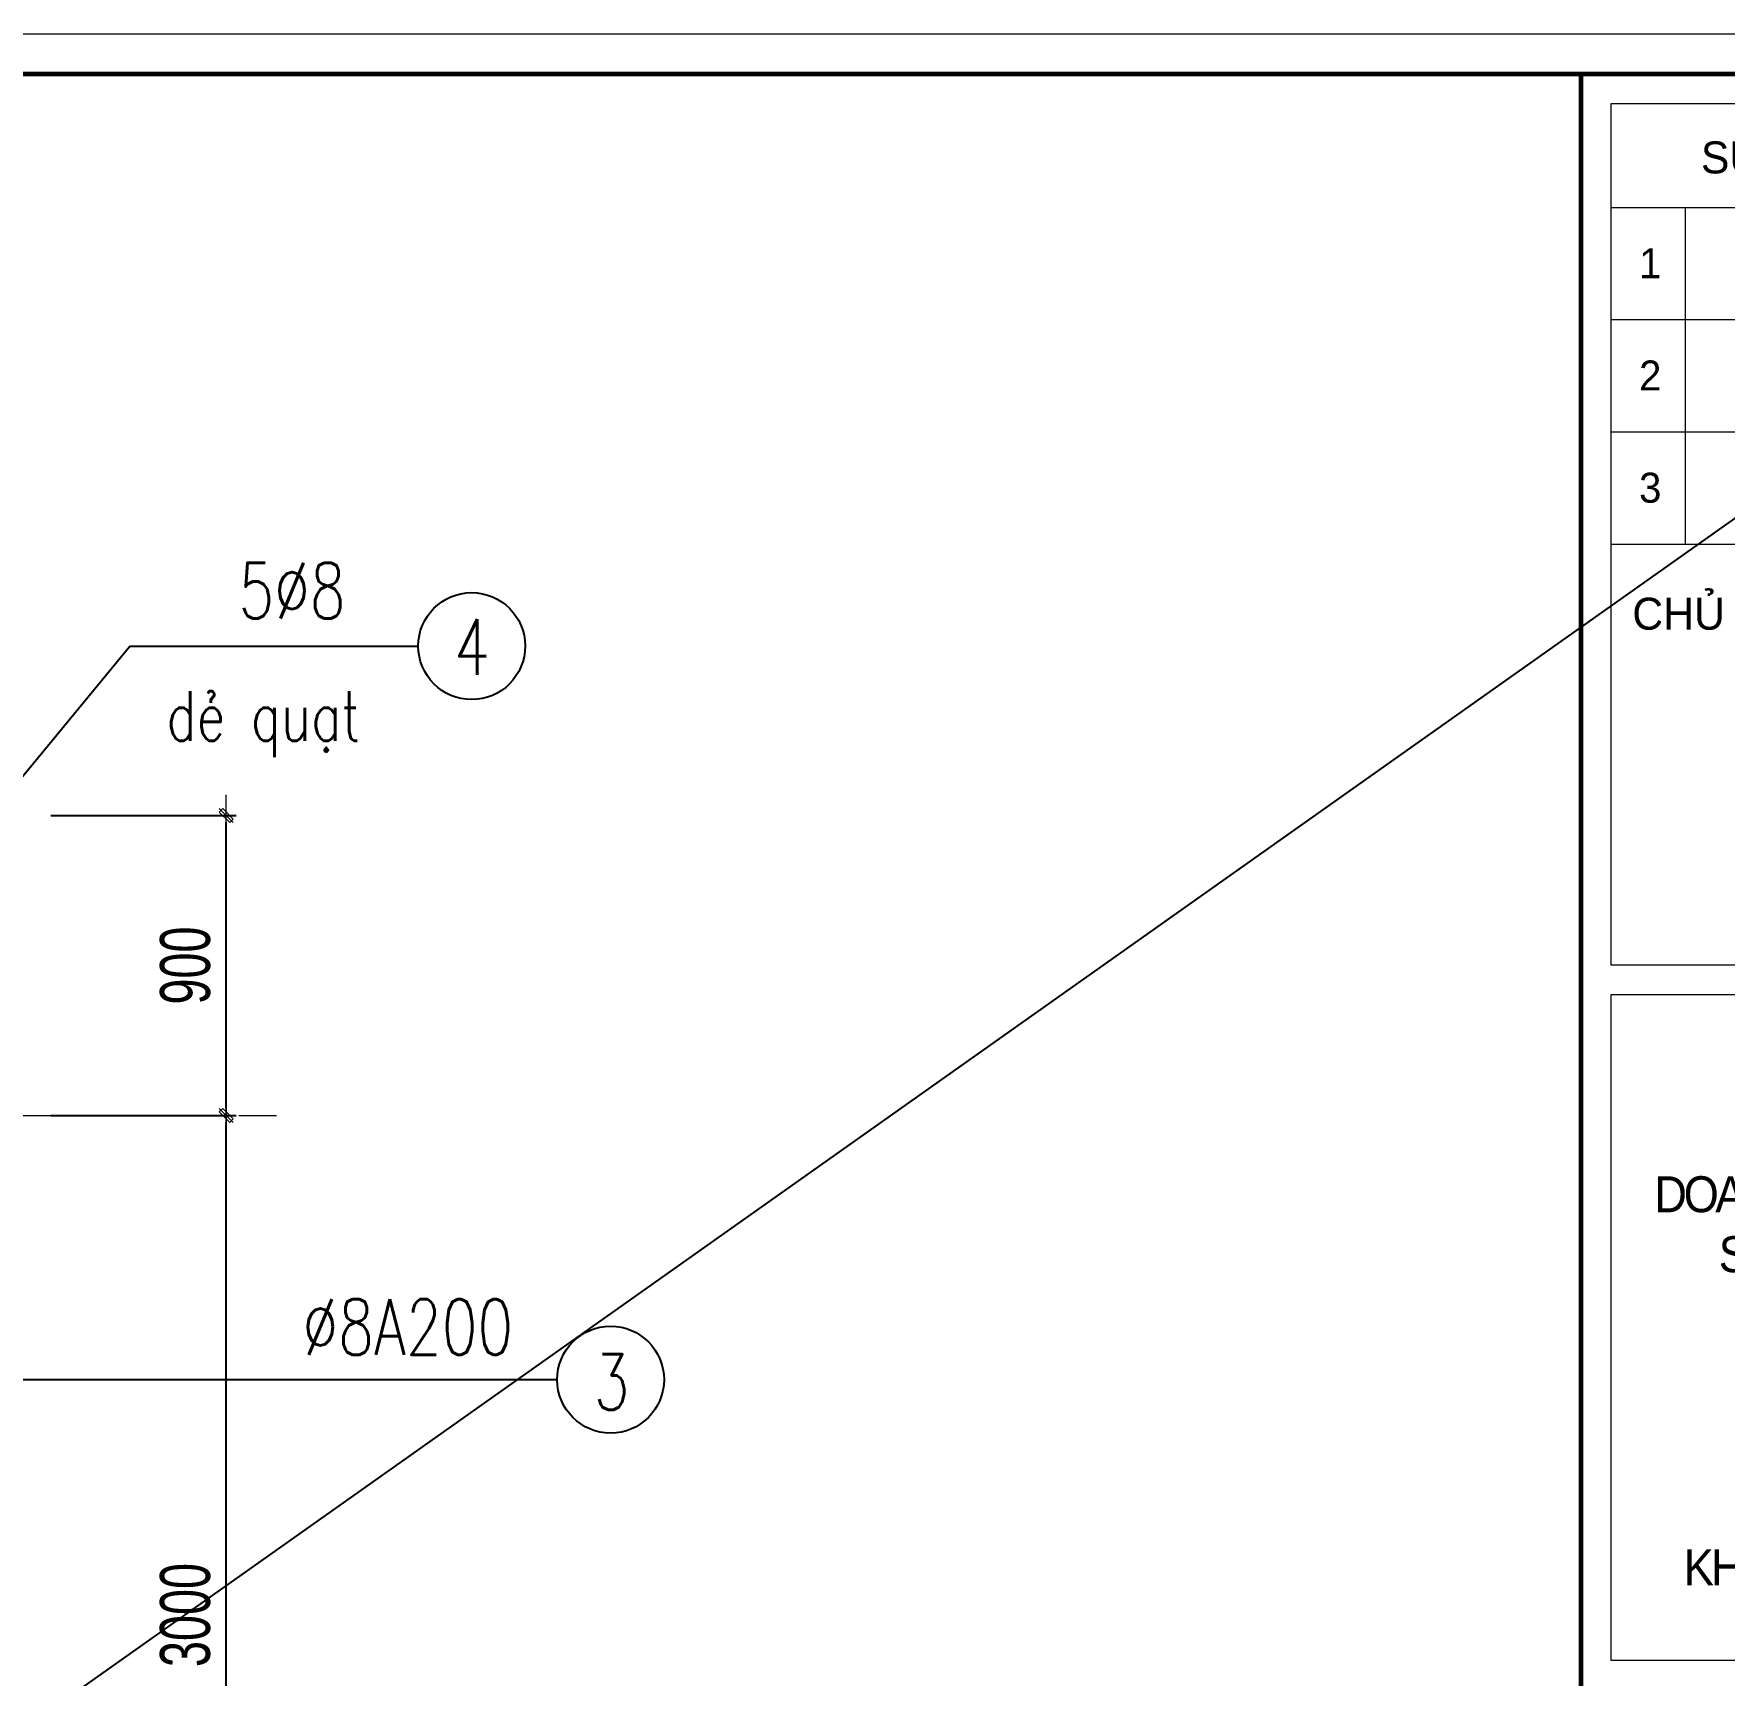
# Model space of a CAD drawing. Header units: millimetres. Extents: x 19378 to 572383, y -1120116 to -527168.
# Drawn here: x 204069 to 209146, y -553275 to -548347 of the extents above; entities that cross this region are included whole.
import ezdxf
from ezdxf.enums import TextEntityAlignment as Align

# ---------------------------------------------------------------- set-up
doc = ezdxf.new("R2010")
doc.units = ezdxf.units.MM
doc.header["$MEASUREMENT"] = 0
doc.header["$PDMODE"] = 32
doc.linetypes.add('CENTERX2', pattern=[4, 2.5, -0.5, 0.5, -0.5])
doc.linetypes.add('DASHDOT', pattern=[1, 0.5, -0.25, 0, -0.25])
doc.layers.get('Defpoints').update_dxf_attribs({"color": 1})
for name, color, linetype, lineweight in [('08. Net Text', 3, 'Continuous', 13), ('LC Dim', 8, 'Continuous', 18), ('LC Net thay', 7, 'Continuous', 25), ('LC Net truc', 8, 'DASHDOT', 13), ('LC Text1', 3, 'Continuous', 20), ('LC Text2', 7, 'Continuous', 25)]:
    doc.layers.add(name, color=color, linetype=linetype, lineweight=lineweight)
doc.layers.add('KCS_Plotter', color=11, linetype='Continuous', plot=False)
doc.layers.add('Khungten_LCDI', color=7, linetype='Continuous')
doc.styles.add('HOATBIF', font='hoatbif.shx', dxfattribs={"width": 0.7})
doc.styles.add('Khungten', font='VHAVAN.TTF', dxfattribs={"width": 0.9, "height": 5000})
doc.styles.add('LC 3', font='vnsimli.shx', dxfattribs={"width": 0.75})
doc.styles.add('Text Khung Ten', font='VHAVAN.TTF')
doc.styles.add('Title', font='VHBLACK.TTF', dxfattribs={"width": 0.8})
doc.dimstyles.new('1-100(1-50)', dxfattribs={"dimscale": 50, "dimtxt": 2.5, "dimasz": 0.35, "dimexe": 0.5, "dimexo": 0, "dimgap": 0.8, "dimtad": 1, "dimdec": 0, "dimzin": 0, "dimdsep": 46, "dimtxsty": 'HOATBIF', "dimblk1": 'DOT', "dimblk2": 'DOT', "dimsah": 1, "dimcen": -1, "dimdle": 1, "dimclrd": 256, "dimclre": 256, "dimclrt": 4, "dimadec": 3, "dimazin": 2, "dimtfac": 0.333333, "dimtdec": 0, "dimtix": 1, "dimtmove": 2, "dimatfit": 3, "dimldrblk": 'DOT', "dimfxl": 1, "dimtvp": 0.833333, "dimtolj": 1, "dimtzin": 0, "dimarcsym": 0})

# ---------------------------------------------------------------- blocks, each defined once
blk = doc.blocks.new('Nha o can bo nhan vien Trung doan')
at = {"layer": 'Defpoints', "lineweight": 0}
blk.add_lwpolyline([(-1200, -14850), (-1200, 14850), (40800, 14850), (40800, -14850)], close=True, dxfattribs=at)
at = {"layer": 'Khungten_LCDI', "color": 5, "lineweight": 60}
blk.add_line((36600, 14650), (36600, -14650), dxfattribs=at)
at = {"layer": 'Khungten_LCDI', "color": 9, "lineweight": 15}
for p, q in [((36750, 13981.3), (40450, 13981.3)), ((37122.7, 13981.3), (37122.7, 12296.8)), ((36750, 13419.8), (40450, 13419.8)), ((36750, 12858.3), (40450, 12858.3)), ((36750, 12296.8), (40450, 12296.8))]:
    blk.add_line(p, q, dxfattribs=at)
at = {"layer": 'Khungten_LCDI', "color": 5, "lineweight": 60}
blk.add_lwpolyline([(0, -14650), (0, 14650), (40600, 14650), (40600, -14650)], close=True, dxfattribs=at)
at = {"layer": 'Khungten_LCDI', "color": 9, "lineweight": 15}
for points in [[(36750, 10190.4), (40450, 10190.4), (40450, 14500), (36750, 14500)], [(36750, 6711.5), (40450, 6711.5), (40450, 10040.4), (36750, 10040.4)]]:
    blk.add_lwpolyline(points, close=True, dxfattribs=at)
at = {"color": 7, "style": 'Khungten'}
for s, p in [('söa ®æi - modifications', (38600, 14151.5)), ('chñ ®Çu t\xad - project owner', (38565.6, 11868.2))]:
    blk.add_text(s, height=160, dxfattribs=at).set_placement(p, align=Align.CENTER)
at = {"color": 4, "char_height": 180, "attachment_point": 5, "style": 'Khungten'}
for s, insert, width in [('{\\f.VnArialH|b0|i0|c0|p34;\\W0.9;\\T0.9;doanh tr¹i c¸c ®¬n vÞ thuéc s\xad ®oµn 395/qu©n khu 3}', (38616.6, 8868.3), 3461.975), ('{\\f.VnArialH|b0|i0|c0|p34;\\T0.9;nhµ trùc ban/ \\PKHO X\\fArial|b0|i0|c0|p34;ĂNG DẦU TRUNG ĐOÀN}', (38609, 7325.4), 3712.556)]:
    blk.add_mtext(s, dxfattribs=dict(at, insert=insert, width=width))
at = {"color": 7, "style": 'Khungten', "width": 0.8}
for tag, p in [('REVISION', (39498.8, -10746.3)), ('NGAYHT', (39575.6, -11636.3))]:
    blk.add_attdef(tag, text='', height=200, dxfattribs=at).set_placement(p, align=Align.CENTER)
at = {"layer": '08. Net Text', "color": 7, "style": 'Text Khung Ten'}
blk.add_text('1', height=150, dxfattribs=at).set_placement((36891.7, 13626.8))
at = {"layer": '08. Net Text', "color": 7, "ltscale": 2, "style": 'Text Khung Ten'}
for s, p in [('2', (36891.7, 13065.3)), ('3', (36891.7, 12503.8))]:
    blk.add_text(s, height=150, dxfattribs=at).set_placement(p)
at = {"layer": 'LC Text1', "style": 'Title', "width": 1.485915}
for tag, p, p2 in [('TENBANVE1', (36912.7, -8885.8), (40339.1, -8885.8)), ('TENBANVE2', (36912.7, -9562.5), (40339.1, -9562.5))]:
    blk.add_attdef(tag, text='', height=250, dxfattribs=at).set_placement(p, p2, align=Align.FIT)
at = {"layer": 'LC Text1', "style": 'Title', "width": 0.7}
blk.add_attdef('SOBANVE', text='', height=250, dxfattribs=at).set_placement((39562, -13896.2), align=Align.CENTER)
blk = doc.blocks.new('DOT')
at = {"layer": 'LC Dim'}
blk.add_line((-3, 0), (3, 0), dxfattribs=at)
at = {"layer": 'LC Dim', "color": 4}
blk.add_line((-1, -1), (1, 1), dxfattribs=at)
blk.add_lwpolyline([(0.5, 1), (-1, -0.5), (-0.5, -1), (1, 0.5)], close=True, dxfattribs=at)
blk = doc.blocks.new('*D174')
at = {"layer": 'Defpoints', "color": 0, "ltscale": 500, "transparency": 16777216}
for p in [(204119.6, -551594.6), (204647, -551594.6), (204119.6, -554594.6)]:
    blk.add_point(p, dxfattribs=at)
at = {"layer": 'LC Dim', "lineweight": -2, "ltscale": 500, "transparency": 16777216}
for p, q in [((204119.6, -551594.6), (204677, -551594.6)), ((204647, -554573.6), (204647, -551615.6)), ((204119.6, -554594.6), (204677, -554594.6))]:
    blk.add_line(p, q, dxfattribs=at)
at = {"layer": 'LC Dim', "lineweight": -2, "ltscale": 500, "transparency": 16777216, "xscale": 21, "yscale": 21, "zscale": 21}
for p, rotation in [((204647, -551594.6), 90), ((204647, -554594.6), 270)]:
    blk.add_blockref('DOT', p, dxfattribs=dict(at, rotation=rotation))
at = {"layer": 'LC Dim', "color": 4, "ltscale": 500, "transparency": 16777216, "insert": (204524, -553094.6), "char_height": 150, "attachment_point": 5, "rotation": 90, "style": 'HOATBIF'}
blk.add_mtext('\\A1;3000', dxfattribs=at)
blk = doc.blocks.new('_Dot')
at = {"color": 0, "linetype": 'ByBlock', "lineweight": -2}
blk.add_line((-0.5, 0), (-1, 0), dxfattribs=at)
at = {"color": 0, "linetype": 'ByBlock', "const_width": 0.5}
blk.add_lwpolyline([(-0.25, 0, 1), (0.25, 0, 1)], format="xyb", close=True, dxfattribs=at)
blk = doc.blocks.new('*D178')
at = {"layer": 'Defpoints', "color": 0, "ltscale": 500, "transparency": 16777216}
for p in [(204119.6, -550694.6), (204647, -550694.6), (204119.6, -551594.6)]:
    blk.add_point(p, dxfattribs=at)
at = {"layer": 'LC Dim', "lineweight": -2, "ltscale": 500, "transparency": 16777216}
for p, q in [((204119.6, -550694.6), (204677, -550694.6)), ((204647, -551573.6), (204647, -550715.6)), ((204119.6, -551594.6), (204677, -551594.6))]:
    blk.add_line(p, q, dxfattribs=at)
at = {"layer": 'LC Dim', "lineweight": -2, "ltscale": 500, "transparency": 16777216, "xscale": 21, "yscale": 21, "zscale": 21}
for p, rotation in [((204647, -550694.6), 90), ((204647, -551594.6), 270)]:
    blk.add_blockref('DOT', p, dxfattribs=dict(at, rotation=rotation))
at = {"layer": 'LC Dim', "color": 4, "ltscale": 500, "transparency": 16777216, "insert": (204524, -551144.6), "char_height": 150, "attachment_point": 5, "rotation": 90, "style": 'HOATBIF'}
blk.add_mtext('\\A1;900', dxfattribs=at)

msp = doc.modelspace()

# ---------------------------------------------------------------- linework, layer by layer
at = {"layer": 'KCS_Plotter', "ltscale": 2}
msp.add_line((186035.6, -566167.2), (211235.6, -548347.2), dxfattribs=at)
at = {"layer": 'LC Net truc', "linetype": 'CENTERX2', "ltscale": 100}
msp.add_line((198285.1, -551594.6), (204797.8, -551594.6), dxfattribs=at)
at = {"layer": 'LC Text2', "ltscale": 100}
for centre in [(205384.1, -550185.5), (205801.4, -552388)]:
    msp.add_circle(centre, 160.5, dxfattribs=at)

# ---------------------------------------------------------------- block references
at = {"layer": 'LC Net thay', "xscale": 0.6, "yscale": 0.6, "zscale": 0.6}
msp.add_blockref('Nha o can bo nhan vien Trung doan', (186755.6, -557257.2), dxfattribs=at)

# ---------------------------------------------------------------- texts
at = {"layer": 'LC Text1', "color": 3, "style": 'LC 3', "width": 0.75}
msp.add_text('dÎ qu¹t', height=148.67, dxfattribs=at).set_placement((204467, -550469.6))
at = {"layer": 'LC Text2', "linetype": 'ByBlock', "style": 'LC 3', "width": 0.75}
for s, p in [('5%%C8', (204683.8, -550102.3)), ('%%C8A200', (204876.1, -552313.1))]:
    msp.add_text(s, height=166.67, dxfattribs=at).set_placement(p)
for s, p in [('4', (205384.7, -550188.1)), ('3', (205804.3, -552395.2))]:
    msp.add_text(s, height=166.7, dxfattribs=at).set_placement(p, align=Align.MIDDLE_CENTER)

# ---------------------------------------------------------------- dimensions: what is measured, and where the dimension line sits
at = {"layer": 'LC Dim', "ltscale": 500}
for base, p1, p2, picture, middle in [((204647, -550694.6), (204119.6, -551594.6), (204119.6, -550694.6), '*D178', (204524, -551144.6)), ((204647, -551594.6), (204119.6, -554594.6), (204119.6, -551594.6), '*D174', (204524, -553094.6))]:
    dim = msp.add_linear_dim(base=base, p1=p1, p2=p2, angle=90, dimstyle='1-100(1-50)', override={"dimscale": 60}, dxfattribs=at)
    dim.commit()
    dim.dimension.update_dxf_attribs({"geometry": picture, "text_midpoint": middle})

# ---------------------------------------------------------------- leaders
for points in [[(203855.9, -550793.1), (204357.7, -550185.5), (205223.6, -550185.5)], [(203582.9, -552388), (204809.1, -552388), (205640.9, -552388)]]:
    msp.add_leader(points, dimstyle='1-100(1-50)', override={"dimscale": 60}, dxfattribs=at)

doc.saveas('drawing.dxf')
